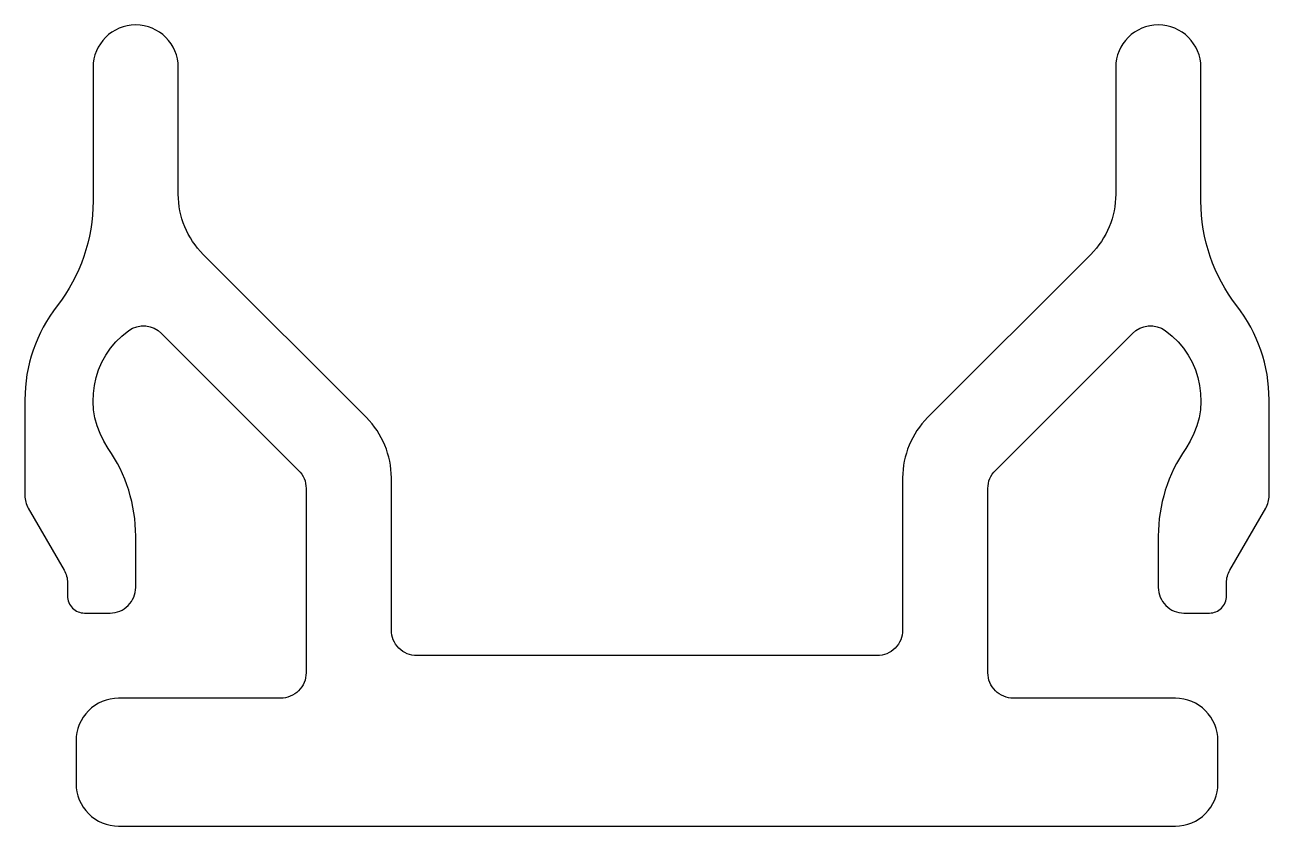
# Model space of a CAD drawing. Extents: x 0 to 14.6, y 0 to 9.4.
import ezdxf

# ---------------------------------------------------------------- set-up
doc = ezdxf.new("R2010")
doc.units = 0
doc.layers.get('0').update_dxf_attribs({"linetype": 'CONTINUOUS'})

msp = doc.modelspace()

# ---------------------------------------------------------------- linework, layer by layer
msp.add_lwpolyline([(13.5, 0, 0.414214), (14, 0.5), (14, 1, 0.414214), (13.5, 1.5), (11.6, 1.5, -0.414214), (11.3, 1.8), (11.3, 3.962, -0.198912), (11.388, 4.174), (12.995, 5.781, -0.366985), (13.382, 5.813, -0.409938), (13.621, 4.43, 0.152896), (13.3, 3.403), (13.3, 2.8, 0.414214), (13.6, 2.5), (13.9, 2.5, 0.414214), (14.1, 2.7), (14.1, 2.854, -0.131652), (14.14, 3.004), (14.56, 3.73, 0.131652), (14.6, 3.88), (14.6, 5, 0.166731), (14.221, 6.105, -0.166731), (13.8, 7.332), (13.8, 8.9, 1), (12.8, 8.9), (12.8, 7.414, -0.198912), (12.507, 6.707), (10.593, 4.793, 0.198912), (10.3, 4.086), (10.3, 2.3, -0.414214), (10, 2), (4.6, 2, -0.414214), (4.3, 2.3), (4.3, 4.086, 0.198912), (4.007, 4.793), (2.093, 6.707, -0.198912), (1.8, 7.414), (1.8, 8.9, 1), (0.8, 8.9), (0.8, 7.332, -0.166731), (0.379, 6.105, 0.166731), (0, 5), (0, 3.88, 0.131652), (0.04, 3.73), (0.46, 3.004, -0.131652), (0.5, 2.854), (0.5, 2.7, 0.414214), (0.7, 2.5), (1, 2.5, 0.414214), (1.3, 2.8), (1.3, 3.403, 0.152896), (0.979, 4.43, -0.409938), (1.218, 5.813, -0.366985), (1.605, 5.781), (3.212, 4.174, -0.198912), (3.3, 3.962), (3.3, 1.8, -0.414214), (3, 1.5), (1.1, 1.5, 0.414214), (0.6, 1), (0.6, 0.5, 0.414214), (1.1, 0), (13.5, 0)], format="xyb", close=True)

doc.saveas('drawing.dxf')
